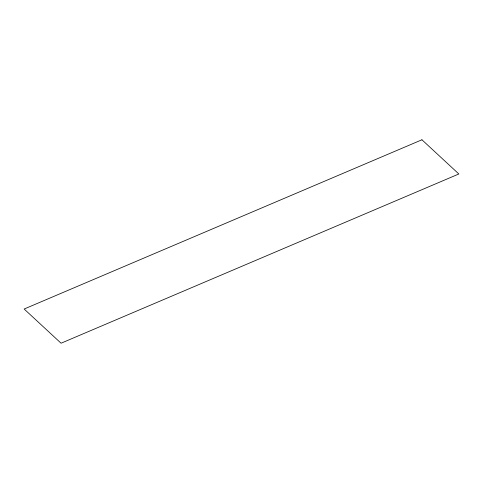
<?xml version="1.0" encoding="UTF-8"?>
<svg xmlns="http://www.w3.org/2000/svg" width="483" height="483" viewBox="0 0 483 483"><rect width="100%" height="100%" fill="white"/><g stroke="black" fill="none" stroke-linecap="round" stroke-linejoin="round"><path stroke-width="0.72" d="M421.937 139.786L24.15 309.023L61.063 343.214L458.85 173.977L421.937 139.786"/></g></svg>
